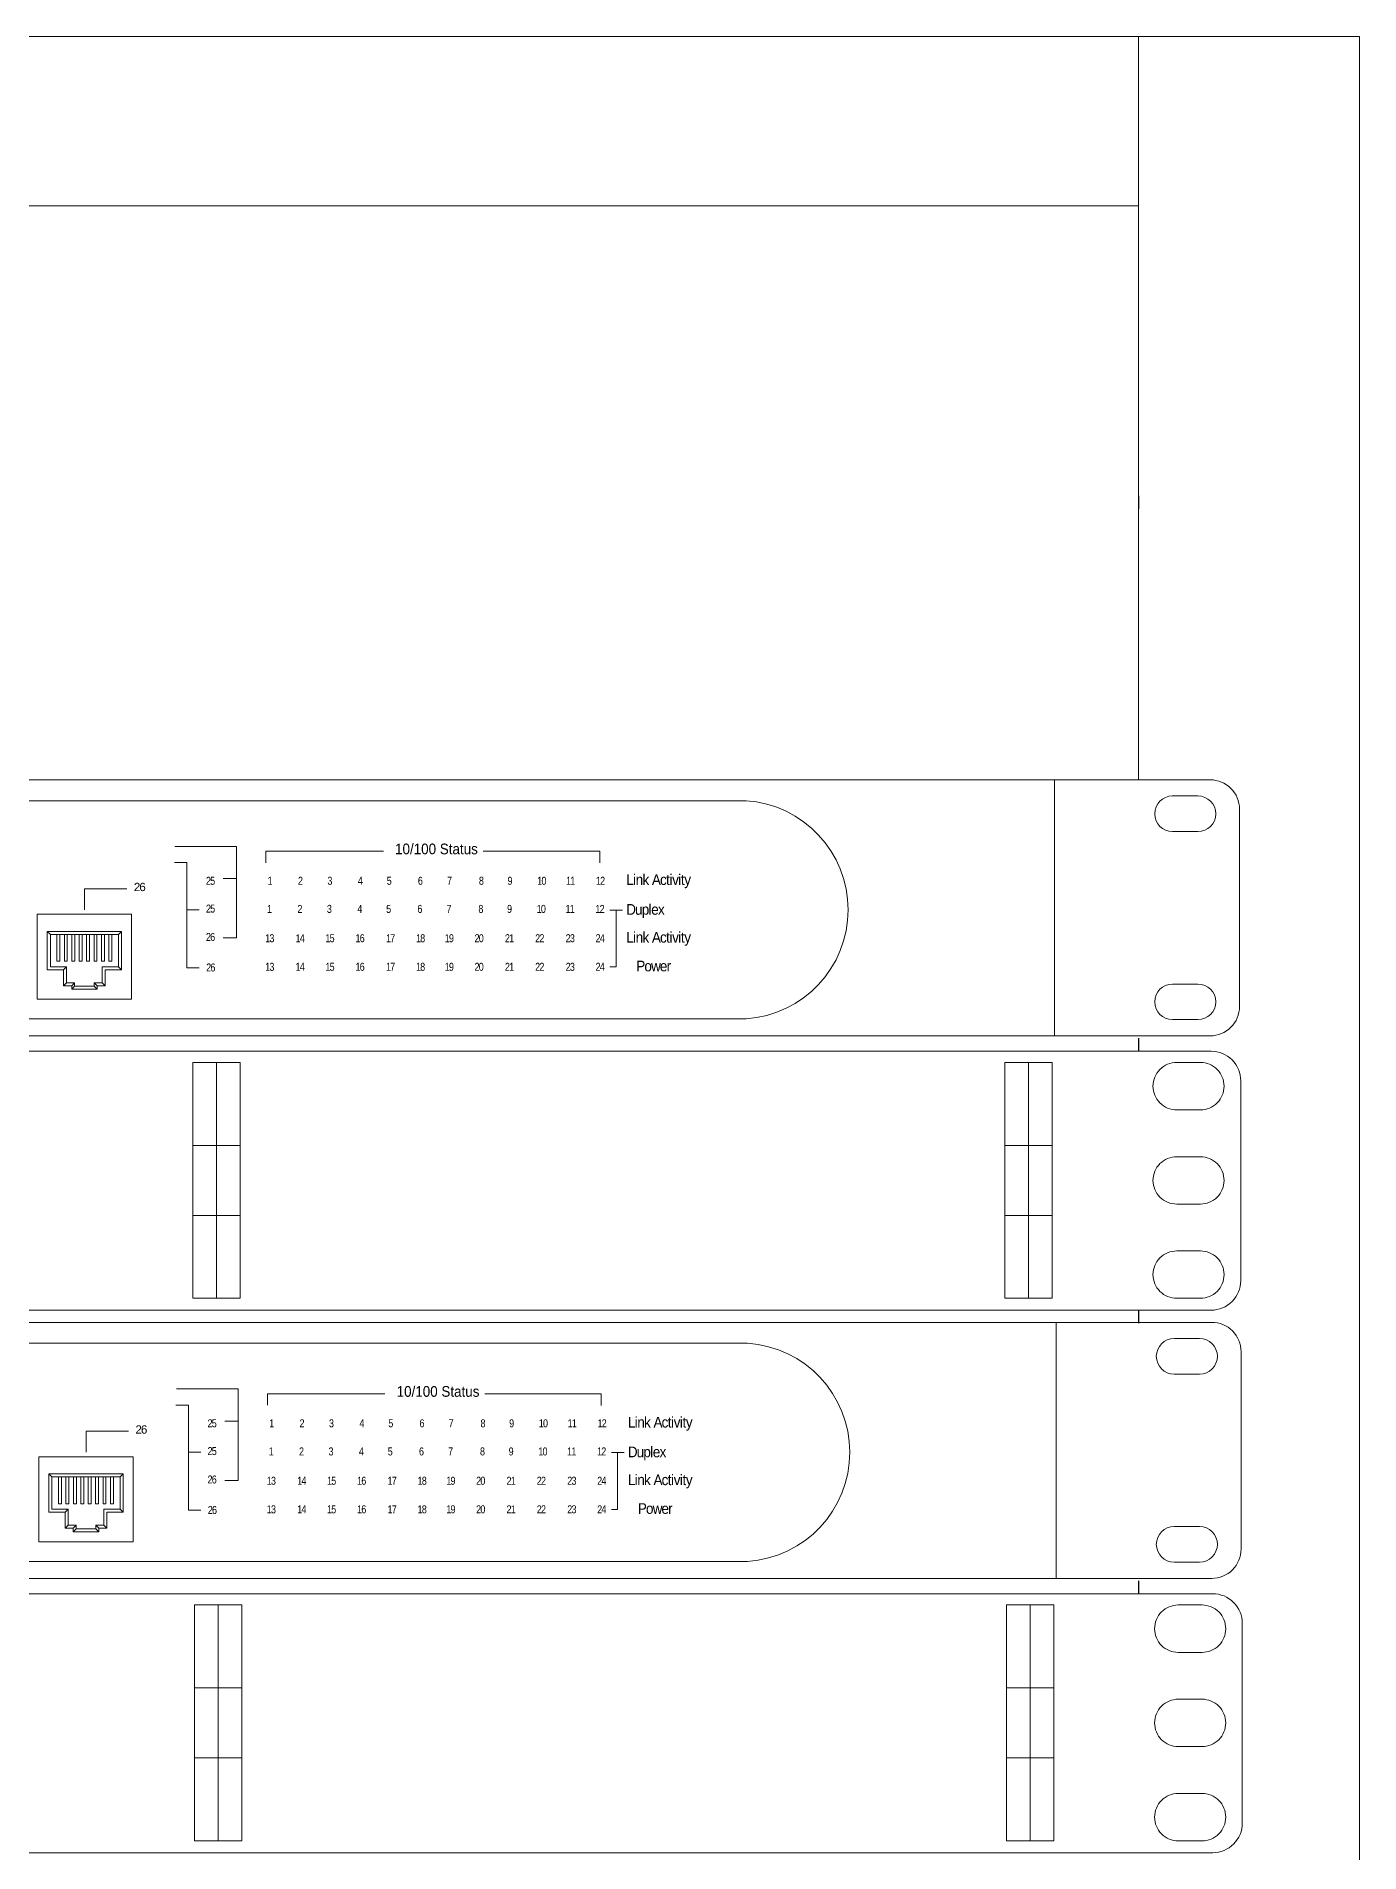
# Model space of a CAD drawing. Header units: millimetres. Extents: x 1256 to 2931, y 3298 to 3694.
# Drawn here: x 1486.16 to 1511.82, y 3471.02 to 3506.24 of the extents above; entities that cross this region are included whole.
import ezdxf

# ---------------------------------------------------------------- set-up
doc = ezdxf.new("R2010")
doc.units = ezdxf.units.MM
doc.layers.get('0').update_dxf_attribs({"color": 250, "lineweight": 5})
for name, color, linetype, lineweight in [('(B) 1U - NVR', 250, 'Continuous', 5), ('(C)1U - Gestion Cable', 250, 'Continuous', 5), ('Canales', 250, 'Continuous', 25), ('Pantalla Rack', 250, 'Continuous', 5), ('Rack 1 - 2', 250, 'Continuous', 5)]:
    doc.layers.add(name, color=color, linetype=linetype, lineweight=lineweight)
doc.styles.get("Standard").update_dxf_attribs({"font": 'Arial.ttf'})

# ---------------------------------------------------------------- blocks, each defined once
blk = doc.blocks.new('1U - Peine Cable Rack')
at = {"layer": '(C)1U - Gestion Cable'}
for points in [[(-5.8, 37.7), (466.8, 37.7, -0.414214), (471.8, 32.7), (471.8, -1, -0.414214), (466.8, -6), (-5.8, -6, -0.414214), (-10.8, -1), (-10.8, 32.7, -0.414214)], [(-4, 27.8), (0, 27.8, 0.414214), (4, 31.8), (4, 31.8, 0.414214), (0, 35.8), (-4, 35.8, 0.414214), (-8, 31.8), (-8, 31.8, 0.414214)], [(465, 27.8), (461, 27.8, -0.414214), (457, 31.8), (457, 31.8, -0.414214), (461, 35.8), (465, 35.8, -0.414214), (469, 31.8), (469, 31.8, -0.414214)], [(-4, 11.9), (0, 11.9, 0.414214), (4, 15.9), (4, 15.9, 0.414214), (0, 19.9), (-4, 19.9, 0.414214), (-8, 15.9), (-8, 15.9, 0.414214)], [(465, 11.9), (461, 11.9, -0.414214), (457, 15.9), (457, 15.9, -0.414214), (461, 19.9), (465, 19.9, -0.414214), (469, 15.9), (469, 15.9, -0.414214)], [(-4, -4), (0, -4, 0.414214), (4, 0), (4, 0, 0.414214), (0, 4), (-4, 4, 0.414214), (-8, 0), (-8, 0, 0.414214)], [(465, -4), (461, -4, -0.414214), (457, 0), (457, 0, -0.414214), (461, 4), (465, 4, -0.414214), (469, 0), (469, 0, -0.414214)]]:
    blk.add_lwpolyline(points, format="xyb", close=True, dxfattribs=at)
for points in [[(25, 35.8), (21, 35.8), (21, 21.8), (25, 21.8)], [(25, 35.8), (29, 35.8), (29, 21.8), (25, 21.8)], [(162, 35.8), (158, 35.8), (158, 21.8), (162, 21.8)], [(162, 35.8), (166, 35.8), (166, 21.8), (162, 21.8)], [(299, 35.8), (295, 35.8), (295, 21.8), (299, 21.8)], [(299, 35.8), (303, 35.8), (303, 21.8), (299, 21.8)], [(436, 35.8), (432, 35.8), (432, 21.8), (436, 21.8)], [(436, 35.8), (440, 35.8), (440, 21.8), (436, 21.8)], [(25, 21.8), (21, 21.8), (21, 10), (25, 10)], [(25, 21.8), (29, 21.8), (29, 10), (25, 10)], [(162, 21.8), (158, 21.8), (158, 10), (162, 10)], [(162, 21.8), (166, 21.8), (166, 10), (162, 10)], [(299, 21.8), (295, 21.8), (295, 10), (299, 10)], [(299, 21.8), (303, 21.8), (303, 10), (299, 10)], [(436, 21.8), (432, 21.8), (432, 10), (436, 10)], [(436, 21.8), (440, 21.8), (440, 10), (436, 10)], [(25, 10), (21, 10), (21, -4), (25, -4)], [(25, 10), (29, 10), (29, -4), (25, -4)], [(162, 10), (158, 10), (158, -4), (162, -4)], [(162, 10), (166, 10), (166, -4), (162, -4)], [(299, 10), (295, 10), (295, -4), (299, -4)], [(299, 10), (303, 10), (303, -4), (299, -4)], [(436, 10), (432, 10), (432, -4), (436, -4)], [(436, 10), (440, 10), (440, -4), (436, -4)]]:
    blk.add_lwpolyline(points, close=True, dxfattribs=at)
blk = doc.blocks.new('1U - Switch 24P RJ45')
at = {"layer": '(C)1U - Gestion Cable', "lineweight": 5}
for points in [[(30869, -8639), (-614, -8639, -0.414214), (-963, -8290), (-963, -5939, -0.414214), (-614, -5591), (32726, -5591)], [(32721, -5591), (32721, -5591, -0.414214), (33070, -5939), (33070, -8290, -0.414214), (32721, -8639)]]:
    blk.add_lwpolyline(points, format="xyb", dxfattribs=at)
at = {"lineweight": 5}
for p, q in [((30869, -5591), (30869, -8639)), ((32576, -5783), (32273, -5783)), ((17329, -5839), (27196, -5839)), ((32576, -6207), (32273, -6207)), ((20397, -6384), (21132, -6384)), ((21132, -6384), (21132, -7473)), ((21481, -6578), (21481, -6440)), ((21481, -6440), (22880, -6440)), ((24068, -6440), (25455, -6440)), ((25455, -6440), (25455, -6579)), ((20392, -6577), (20542, -6577)), ((20542, -6577), (20542, -7828)), ((19323, -7137), (19323, -6887)), ((19323, -6887), (19828, -6887)), ((21132, -6767), (20973, -6767)), ((20542, -7137), (20687, -7137)), ((25577, -7141), (25727, -7141)), ((25649, -7141), (25649, -7819)), ((18880, -7396), (19762, -7396)), ((18880, -7396), (18880, -7851)), ((18880, -7396), (18916, -7431)), ((18916, -7431), (19727, -7431)), ((18916, -7431), (18916, -7816)), ((18995, -7431), (18995, -7751)), ((19030, -7431), (19030, -7751)), ((19083, -7431), (19083, -7751)), ((19118, -7431), (19118, -7751)), ((19171, -7431), (19171, -7751)), ((19207, -7431), (19207, -7751)), ((19260, -7431), (19260, -7751)), ((19295, -7431), (19295, -7751)), ((19762, -7396), (19321, -7396)), ((19348, -7431), (19348, -7751)), ((19383, -7431), (19383, -7751)), ((19436, -7431), (19436, -7751)), ((19471, -7431), (19471, -7751)), ((19524, -7431), (19524, -7751)), ((19559, -7431), (19559, -7751)), ((19612, -7431), (19612, -7751)), ((19648, -7431), (19648, -7751)), ((19762, -7396), (19727, -7431)), ((19727, -7431), (19727, -7816)), ((19762, -7396), (19762, -7851)), ((21132, -7473), (20975, -7473)), ((19030, -7751), (18995, -7751)), ((19083, -7751), (19118, -7751)), ((19171, -7751), (19207, -7751)), ((19260, -7751), (19295, -7751)), ((19348, -7751), (19383, -7751)), ((19436, -7751), (19471, -7751)), ((19524, -7751), (19559, -7751)), ((19612, -7751), (19648, -7751)), ((18880, -7851), (19074, -7851)), ((19110, -7816), (18916, -7816)), ((19110, -7816), (19074, -7851)), ((19074, -7851), (19074, -8042)), ((19110, -7816), (19110, -8006)), ((19533, -7816), (19727, -7816)), ((19533, -7816), (19533, -8006)), ((19762, -7851), (19568, -7851)), ((19568, -7851), (19568, -8042)), ((19727, -7816), (19762, -7851)), ((20542, -7828), (20687, -7828)), ((25649, -7819), (25577, -7819)), ((19110, -8006), (19074, -8042)), ((19074, -8042), (19170, -8042)), ((19110, -8006), (19205, -8006)), ((19205, -8006), (19170, -8042)), ((19170, -8042), (19170, -8084)), ((19205, -8049), (19170, -8084)), ((19170, -8084), (19473, -8084)), ((19205, -8006), (19205, -8049)), ((19205, -8049), (19438, -8049)), ((19438, -8006), (19473, -8042)), ((19533, -8006), (19438, -8006)), ((19438, -8006), (19438, -8049)), ((19438, -8049), (19473, -8084)), ((19568, -8042), (19473, -8042)), ((19473, -8042), (19473, -8084)), ((19533, -8006), (19568, -8042)), ((32576, -8023), (32273, -8023)), ((17329, -8437), (27196, -8437)), ((32721, -8639), (30869, -8639)), ((32576, -8446), (32273, -8446))]:
    blk.add_line(p, q, dxfattribs=at)
blk.add_lwpolyline([(18759, -7191), (19882, -7191), (19882, -8202), (18759, -8202)], close=True, dxfattribs=at)
for centre, radius, start, end in [((32273, -5995), 212, 90, 270), ((32576, -5995), 212, 270, 90), ((27111, -7138), 1301, 273.7608, 86.2392), ((32273, -8234), 212, 90, 270), ((32576, -8234), 212, 270, 90)]:
    blk.add_arc(centre, radius, start, end, dxfattribs=at)
at = {"lineweight": 5, "attachment_point": 1}
for s, insert, char_height, width in [('{\\fArial|b0|i0|c204|p34;\\W0.9;10/100 \\fArial|b0|i0|c0|p34;Status}', (23019, -6350), 126.99, 1240.5), ('{\\fArial|b0|i0|c204|p34;\\T0.8;26}', (19910, -6817), 98.77, 227.15), ('{\\fArial|b0|i0|c204|p34;\\W0.8;\\T0.75;25}', (20768, -6745), 95.24, 134.3), ('{\\fArial|b0|i0|c0|p34;\\W0.905;\\T0.9;Link Activity}', (25771, -6716), 126.99, 1240.5), ('{\\fArial|b0|i0|c204|p34;\\W0.8;\\T0.75;25}', (20768, -7076), 95.24, 134.3), ('{\\fArial|b0|i0|c0|p34;\\W0.905;\\T0.9;Duplex}', (25771, -7070), 126.99, 1240.5), ('{\\fArial|b0|i0|c204|p34;\\W0.8;\\T0.75;26}', (20768, -7414), 95.24, 134.3), ('{\\fArial|b0|i0|c0|p34;\\W0.905;\\T0.9;Link Activity}', (25771, -7402), 126.99, 1240.5), ('{\\fArial|b0|i0|c204|p34;\\W0.8;\\T0.75;26}', (20771, -7777), 95.24, 134.3), ('{\\fArial|b0|i0|c0|p34;\\W0.905;\\T0.9;Power}', (25890, -7744), 126.99, 1240.5)]:
    blk.add_mtext(s, dxfattribs=dict(at, insert=insert, char_height=char_height, width=width))
at = {"lineweight": 5, "char_height": 95.24, "attachment_point": 1}
for s, insert in [('{\\fArial|b0|i0|c204|p34;\\W0.8;\\T0.75;1}', (21502, -6745)), ('{\\fArial|b0|i0|c204|p34;\\W0.8;\\T0.75;2}', (21863, -6745)), ('\\pi-18.29459;{\\fArial|b0|i0|c204|p34;\\W0.8;\\T0.75;3}', (22232, -6745)), ('{\\fArial|b0|i0|c204|p34;\\W0.8;\\T0.75;4}', (22576, -6745)), ('{\\fArial|b0|i0|c204|p34;\\W0.8;\\T0.75;5}', (22920, -6745)), ('{\\fArial|b0|i0|c204|p34;\\W0.8;\\T0.75;6}', (23291, -6745)), ('{\\fArial|b0|i0|c204|p34;\\W0.8;\\T0.75;7}', (23638, -6745)), ('{\\fArial|b0|i0|c204|p34;\\W0.8;\\T0.75;8}', (24017, -6745)), ('{\\fArial|b0|i0|c204|p34;\\W0.8;\\T0.75;9}', (24358, -6745)), ('{\\fArial|b0|i0|c204|p34;\\W0.8;\\T0.75;10}', (24711, -6745)), ('{\\fArial|b0|i0|c204|p34;\\W0.8;\\T0.75;11}', (25054, -6745)), ('{\\fArial|b0|i0|c204|p34;\\W0.8;\\T0.75;12}', (25410, -6745)), ('{\\fArial|b0|i0|c204|p34;\\W0.8;\\T0.75;1}', (21496, -7080)), ('{\\fArial|b0|i0|c204|p34;\\W0.8;\\T0.75;2}', (21857, -7080)), ('\\pi-18.29459;{\\fArial|b0|i0|c204|p34;\\W0.8;\\T0.75;3}', (22226, -7080)), ('{\\fArial|b0|i0|c204|p34;\\W0.8;\\T0.75;4}', (22570, -7080)), ('{\\fArial|b0|i0|c204|p34;\\W0.8;\\T0.75;5}', (22913, -7080)), ('{\\fArial|b0|i0|c204|p34;\\W0.8;\\T0.75;6}', (23285, -7080)), ('{\\fArial|b0|i0|c204|p34;\\W0.8;\\T0.75;7}', (23632, -7080)), ('{\\fArial|b0|i0|c204|p34;\\W0.8;\\T0.75;8}', (24011, -7080)), ('{\\fArial|b0|i0|c204|p34;\\W0.8;\\T0.75;9}', (24352, -7080)), ('{\\fArial|b0|i0|c204|p34;\\W0.8;\\T0.75;10}', (24705, -7080)), ('{\\fArial|b0|i0|c204|p34;\\W0.8;\\T0.75;11}', (25048, -7080)), ('{\\fArial|b0|i0|c204|p34;\\W0.8;\\T0.75;12}', (25404, -7080)), ('{\\fArial|b0|i0|c204|p34;\\W0.8;\\T0.75;13}', (21473, -7429)), ('{\\fArial|b0|i0|c204|p34;\\W0.8;\\T0.75;14}', (21835, -7429)), ('{\\fArial|b0|i0|c204|p34;\\W0.8;\\T0.75;15}', (22190, -7429)), ('{\\fArial|b0|i0|c204|p34;\\W0.8;\\T0.75;16}', (22548, -7429)), ('{\\fArial|b0|i0|c204|p34;\\W0.8;\\T0.75;17}', (22911, -7429)), ('{\\fArial|b0|i0|c204|p34;\\W0.8;\\T0.75;18}', (23268, -7429)), ('{\\fArial|b0|i0|c204|p34;\\W0.8;\\T0.75;19}', (23610, -7429)), ('{\\fArial|b0|i0|c204|p34;\\W0.8;\\T0.75;20}', (23965, -7429)), ('{\\fArial|b0|i0|c204|p34;\\W0.8;\\T0.75;21}', (24327, -7429)), ('{\\fArial|b0|i0|c204|p34;\\W0.8;\\T0.75;22}', (24687, -7429)), ('{\\fArial|b0|i0|c204|p34;\\W0.8;\\T0.75;23}', (25050, -7429)), ('{\\fArial|b0|i0|c204|p34;\\W0.8;\\T0.75;24}', (25406, -7429)), ('{\\fArial|b0|i0|c204|p34;\\W0.8;\\T0.75;13}', (21473, -7769)), ('{\\fArial|b0|i0|c204|p34;\\W0.8;\\T0.75;14}', (21835, -7769)), ('{\\fArial|b0|i0|c204|p34;\\W0.8;\\T0.75;15}', (22190, -7769)), ('{\\fArial|b0|i0|c204|p34;\\W0.8;\\T0.75;16}', (22548, -7769)), ('{\\fArial|b0|i0|c204|p34;\\W0.8;\\T0.75;17}', (22911, -7769)), ('{\\fArial|b0|i0|c204|p34;\\W0.8;\\T0.75;18}', (23268, -7769)), ('{\\fArial|b0|i0|c204|p34;\\W0.8;\\T0.75;19}', (23610, -7769)), ('{\\fArial|b0|i0|c204|p34;\\W0.8;\\T0.75;20}', (23965, -7769)), ('{\\fArial|b0|i0|c204|p34;\\W0.8;\\T0.75;21}', (24327, -7769)), ('{\\fArial|b0|i0|c204|p34;\\W0.8;\\T0.75;22}', (24687, -7769)), ('{\\fArial|b0|i0|c204|p34;\\W0.8;\\T0.75;23}', (25050, -7769)), ('{\\fArial|b0|i0|c204|p34;\\W0.8;\\T0.75;24}', (25406, -7769))]:
    blk.add_mtext(s, dxfattribs=dict(at, insert=insert))
blk = doc.blocks.new('MOUSE FRONTAL')
at = {"color": 250}
for p, q in [((-0.03329, 0.02004), (-0.03327, 0.03198)), ((0.03327, 0.03187), (0.03329, 0.02004)), ((-0.01329, 0), (0.01329, 0))]:
    blk.add_line(p, q, dxfattribs=at)
for centre, radius, start, end in [((0.00192, 0.04488), 0.03284, 190.3137, 266.5671), ((-0.00211, 0.04488), 0.03284, 273.4329, 349.6863), ((0.00042, 0.04151), 0.03438, 192.9176, 342.8701)]:
    blk.add_arc(centre, radius, start, end, dxfattribs=at)

msp = doc.modelspace()

# ---------------------------------------------------------------- linework, layer by layer
at = {"layer": '(B) 1U - NVR'}
for p, q in [((1507.532, 3497.081), (1507.532, 3492.059)), ((1507.532, 3492.059), (1507.532, 3491.824))]:
    msp.add_line(p, q, dxfattribs=at)
msp.add_line((1507.532, 3502.954), (1507.532, 3506.239))
at = {"layer": 'Canales'}
for p, q in [((1507.532, 3497.331), (1507.532, 3497.081)), ((1507.532, 3486.812), (1507.532, 3486.562)), ((1507.532, 3481.541), (1507.532, 3481.291)), ((1507.532, 3476.293), (1507.532, 3476.043))]:
    msp.add_line(p, q, dxfattribs=at)
at = {"layer": 'Rack 1 - 2'}
for p, q in [((1511.818, 3506.239), (1451.818, 3506.239)), ((1511.818, 3446.239), (1511.818, 3506.239)), ((1491.27, 3502.954), (1456.104, 3502.954)), ((1491.27, 3502.954), (1507.532, 3502.954)), ((1507.532, 3502.954), (1507.532, 3502.328)), ((1507.532, 3502.328), (1507.532, 3497.331))]:
    msp.add_line(p, q, dxfattribs=at)

# ---------------------------------------------------------------- block references
for name, p, xscale, yscale, zscale in [('1U - Switch 24P RJ45', (1455.629, 3500.929), 0.001628646472608354, 0.001628646472608354, 0.001628646472608354), ('1U - Peine Cable Rack', (1455.302, 3482.23), 0.1149004857262601, 0.1149004857262601, 0.1149004857262601), ('1U - Switch 24P RJ45', (1455.66, 3490.41), 0.001628646472608354, 0.001628646472608354, 0.001628646472608354), ('1U - Peine Cable Rack', (1455.333, 3471.711), 0.1149004857262601, 0.1149004857262601, 0.1149004857262601)]:
    msp.add_blockref(name, p, dxfattribs=dict(xscale=xscale, yscale=yscale, zscale=zscale))
at = {"layer": 'Pantalla Rack', "color": 250, "xscale": 74.34576990001176, "yscale": 74.34576990001176, "zscale": 74.34576990001176}
msp.add_blockref('MOUSE FRONTAL', (1504.392, 3506.239), dxfattribs=at)

doc.saveas('drawing.dxf')
